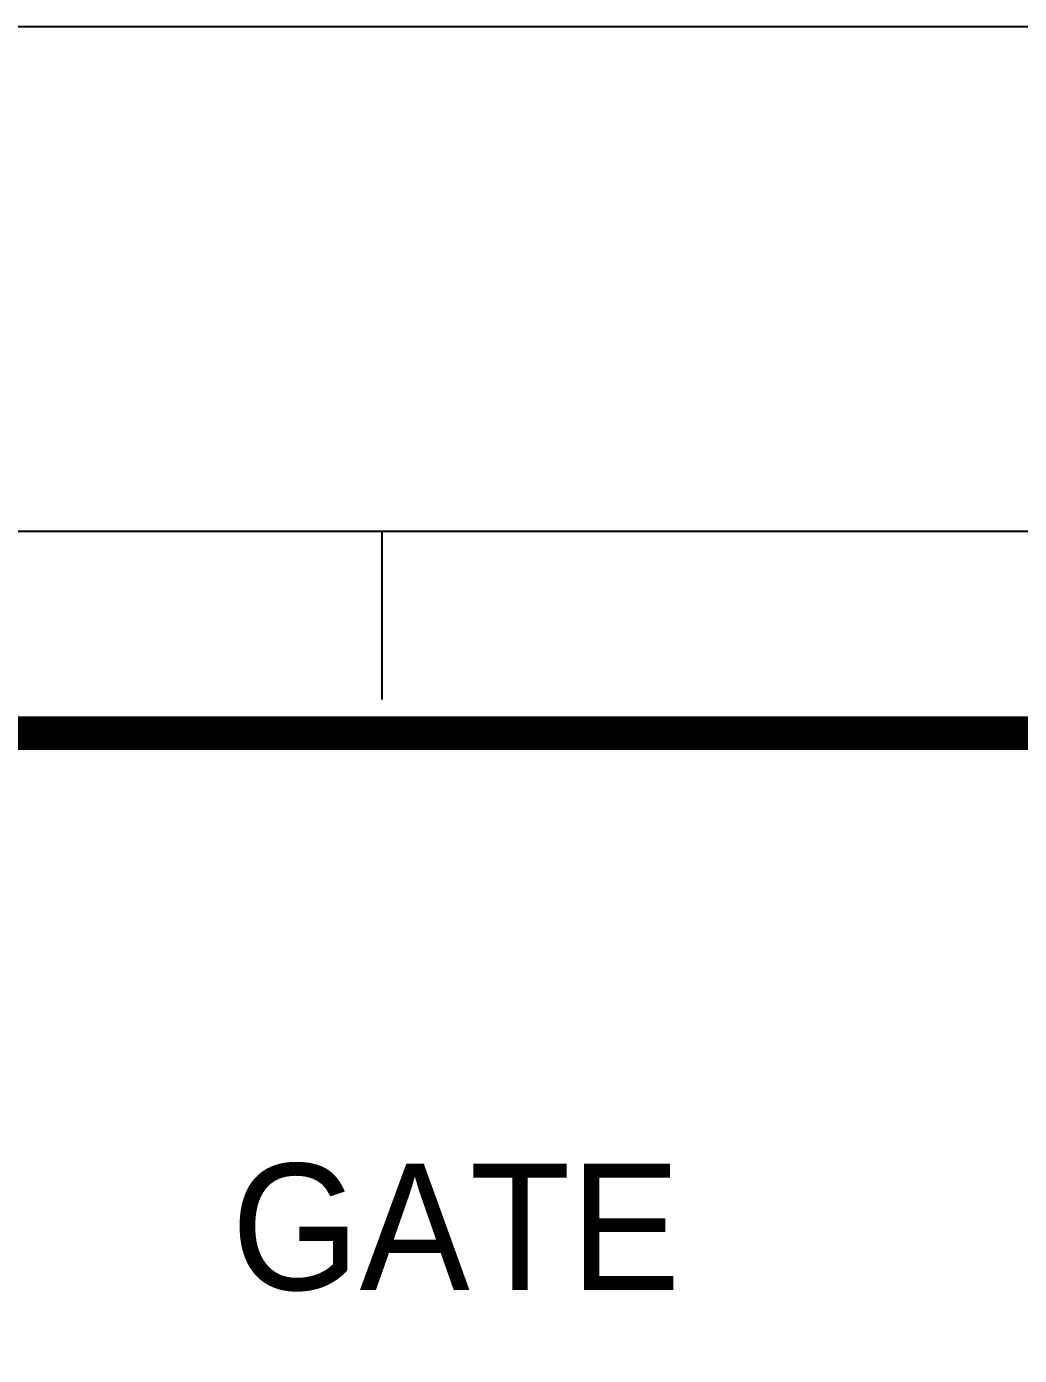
# Model space of a CAD drawing. Header units: inches. Extents: x 0 to 77285, y -118 to 40065.
# Drawn here: x 29666 to 31437, y 33270 to 35640 of the extents above; entities that cross this region are included whole.
import ezdxf

# ---------------------------------------------------------------- set-up
doc = ezdxf.new("R2010")
doc.units = ezdxf.units.IN
doc.header["$LTSCALE"] = 5
doc.header["$MEASUREMENT"] = 0
doc.layers.add('VV', color=1, linetype='Continuous')
doc.styles.add('SCI', font='')
doc.styles.get('SCI').set_extended_font_data('Gulim')

# ---------------------------------------------------------------- blocks, each defined once
blk = doc.blocks.new('A$C60684f4e')
at = {"color": 2}
blk.add_line((252.5, -10), (252.5, -7.5), dxfattribs=at)
blk.add_lwpolyline([(12.5, -289.5), (12.5, -7.5), (412.5, -7.5), (412.5, -289.5)], close=True, dxfattribs=at)
at = {"color": 40, "const_width": 0.5}
blk.add_lwpolyline([(15.5, -286.5), (15.5, -10.5), (409.5, -10.5), (409.5, -286.5)], close=True, dxfattribs=at)
at = {"layer": 'Defpoints', "color": 1}
blk.add_lwpolyline([(0, -297), (0, 0), (420, 0), (420, -297)], close=True, dxfattribs=at)

msp = doc.modelspace()

# ---------------------------------------------------------------- block references
at = {"xscale": 120, "yscale": 120, "zscale": 120}
msp.add_blockref('A$C60684f4e', (0, 35640), dxfattribs=at)

# ---------------------------------------------------------------- texts
at = {"layer": 'VV', "style": 'SCI'}
msp.add_text('GATE', height=225, dxfattribs=at).set_placement((30031.13258671, 33387.17899347))

doc.saveas('drawing.dxf')
